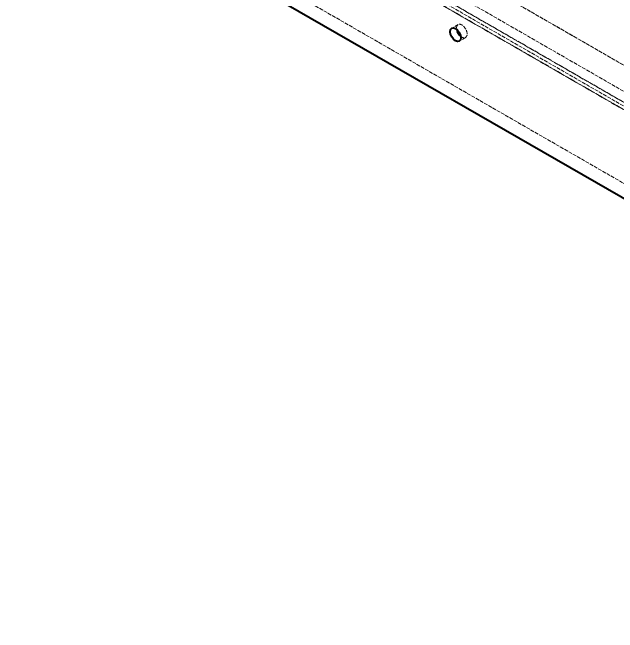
# Model space of a CAD drawing. Header units: millimetres. Extents: x 0 to 2378, y 0 to 1682.
# Drawn here: x 2102.8 to 2156.3, y 1340.3 to 1395.1 of the extents above; entities that cross this region are included whole.
import ezdxf

# ---------------------------------------------------------------- set-up
doc = ezdxf.new("R2010")
doc.units = ezdxf.units.MM
doc.header["$LTSCALE"] = 2
doc.linetypes.add('DASHED', pattern=[0.2067, 0.1654, -0.0413])
doc.layers.add('가려진 것(ISO)', color=2, linetype='DASHED', lineweight=18, true_color=0xffff00)
doc.layers.add('가시적인 것(ISO)', color=3, linetype='Continuous', lineweight=40, true_color=0x00ff00)

msp = doc.modelspace()

# ---------------------------------------------------------------- linework, layer by layer
at = {"layer": '가려진 것(ISO)'}
for p, q in [((2219.8741, 1354.159), (2111.5454, 1416.5414)), ((2221.0055, 1353.505), (2111.5454, 1416.5389)), ((2222.4197, 1349.4204), (2110.1312, 1414.0831)), ((2229.7736, 1345.1691), (2110.1312, 1414.0666)), ((2110.9797, 1414.5553), (2230.6221, 1345.6578)), ((2109.5655, 1413.7573), (2221.854, 1349.0946)), ((2230.3393, 1344.1893), (2109.5655, 1413.7384)), ((2109.8483, 1413.9012), (2230.3393, 1344.5151)), ((2223.5511, 1341.5858), (2103.9086, 1410.4833)), ((2142.1873, 1394.0547), (2141.6216, 1393.7289)), ((2142.846, 1392.9108), (2142.2803, 1392.585))]:
    msp.add_line(p, q, dxfattribs=at)
msp.add_ellipse((2142.5166, 1393.4827), major_axis=(0.3294, -0.5719), ratio=0.5780931, start_param=5.2567728, end_param=10.4511904, dxfattribs=at)
at = {"layer": '가시적인 것(ISO)'}
msp.add_line((2102.7772, 1409.8293), (2223.5511, 1340.2803), dxfattribs=at)
msp.add_ellipse((2141.951, 1393.157), major_axis=(0.3294, -0.5719), ratio=0.5780931, dxfattribs=at)
msp.add_ellipse((2142.5166, 1393.4827), major_axis=(0.3294, -0.5719), ratio=0.5780931, start_param=4.1680051, end_param=5.2567728, dxfattribs=at)

doc.saveas('drawing.dxf')
